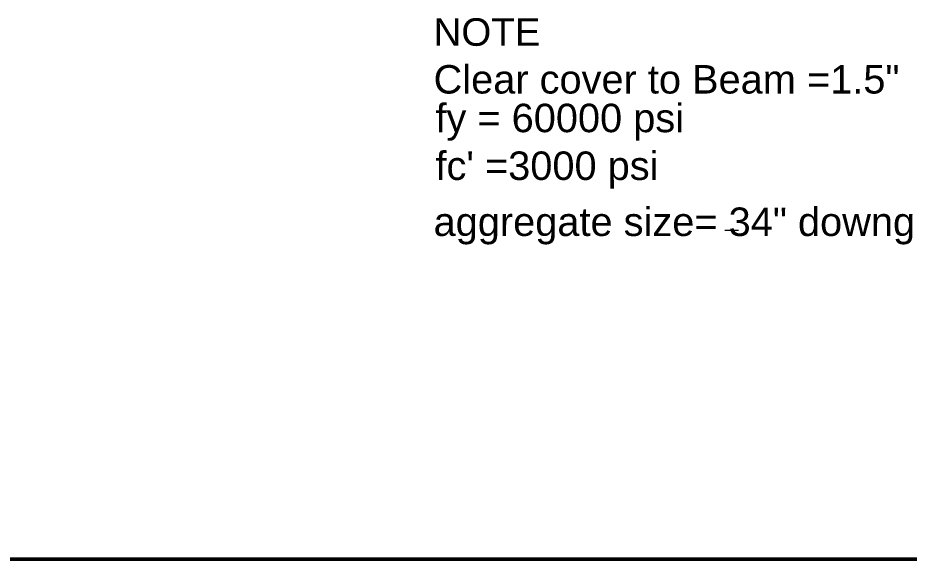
# Model space of a CAD drawing. Header units: millimetres. Extents: x 5 to 350, y 3 to 213.
# Drawn here: x 165.4 to 262.5, y 2.9 to 62.1 of the extents above; entities that cross this region are included whole.
import ezdxf

# ---------------------------------------------------------------- set-up
doc = ezdxf.new("R2010")
doc.units = ezdxf.units.MM
doc.layers.add('P', color=255, linetype='Continuous')
doc.layers.add('T', color=255, linetype='Continuous')
doc.styles.get("Standard").update_dxf_attribs({"font": 'arial.ttf'})

msp = doc.modelspace()

# ---------------------------------------------------------------- linework, layer by layer
at = {"layer": 'P'}
for points, const_width in [([(242.394, 38.947), (243.928, 38.947)], 0.169), ([(350.273, 3.14), (5.256, 3.14)], 0.423), ([(350.273, 3.14), (5.256, 3.14)], 0.423)]:
    msp.add_lwpolyline(points, dxfattribs=dict(at, const_width=const_width))

# ---------------------------------------------------------------- texts
at = {"layer": 'T', "attachment_point": 7}
for s, insert, char_height in [('{\\fArial|b0|i0|c0|p18;NOTE}', (210.7, 59), 3), ('{\\fArial|b0|i0|c0|p18;Clear cover to Beam =1.5"}', (210.7, 53.8), 3.1), ('{\\fArial|b0|i0|c0|p18;fy = 60000 psi}', (210.9, 48.7), 3.1), ("{\\fArial|b0|i0|c0|p18;fc' =3000 psi}", (210.9, 43.5), 3.1), ('{\\fArial|b0|i0|c0|p18;aggregate size= 34" downgrade}', (210.7, 37.4), 3.1)]:
    msp.add_mtext(s, dxfattribs=dict(at, insert=insert, char_height=char_height))

doc.saveas('drawing.dxf')
